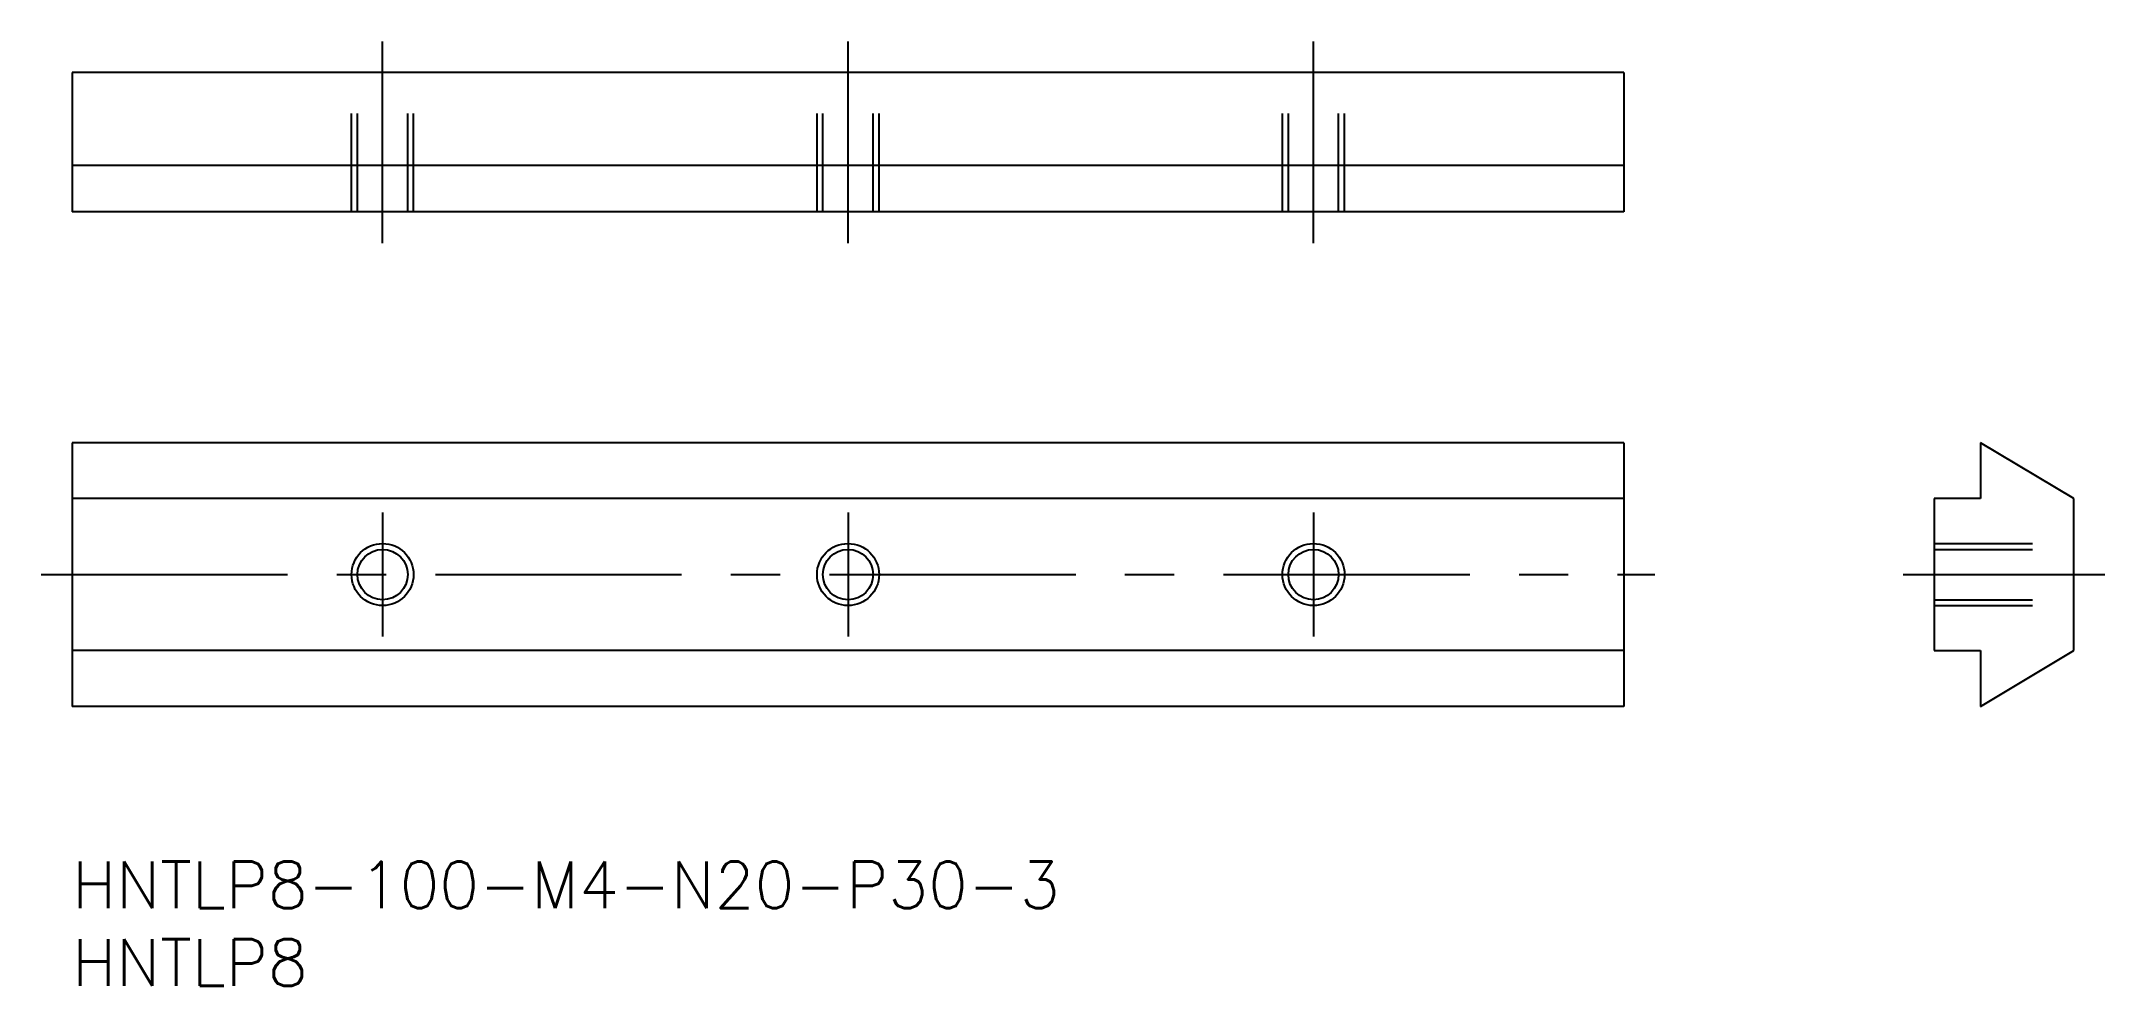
# Model space of a CAD drawing. Extents: x -2 to 131, y -8 to 53.
import ezdxf

# ---------------------------------------------------------------- set-up
doc = ezdxf.new("R2010")
doc.units = 0
doc.header["$LTSCALE"] = 0.5
doc.linetypes.add('CENTER', pattern=[50.8, 31.75, -6.35, 6.35, -6.35])
doc.linetypes.add('DASHED', pattern=[19.05, 12.7, -6.35])
for name, color, linetype in [('MSM_CENTER', 1, 'CENTER'), ('MSM_CONTINUOUS', 7, 'CONTINUOUS'), ('MSM_DASHED', 4, 'DASHED'), ('MSM_NARROW', 5, 'CONTINUOUS'), ('MSM_PART_NUMBER', 7, 'CONTINUOUS')]:
    doc.layers.add(name, color=color, linetype=linetype)
doc.styles.get("Standard").update_dxf_attribs({"font": 'txt.shx', "height": 3, "bigfont": 'bigfont.shx'})

# ---------------------------------------------------------------- blocks, each defined once
blk = doc.blocks.new('*U21')
at = {"layer": 'MSM_PART_NUMBER'}
blk.add_text('HNTLP8-100-M4-N20-P30-3', height=3, dxfattribs=at).set_placement((0, -3))
blk = doc.blocks.new('*U22')
at = {"layer": 'MSM_PART_NUMBER'}
blk.add_text('HNTLP8', height=3, dxfattribs=at).set_placement((0, -8))

msp = doc.modelspace()

# ---------------------------------------------------------------- linework, layer by layer
at = {"layer": 'MSM_CENTER'}
for p, q in [((20, 39.87), (20, 52.87)), ((50, 39.87), (50, 52.87)), ((80, 39.87), (80, 52.87)), ((20, 22.5), (20, 14.5)), ((50, 22.5), (50, 14.5)), ((80, 22.5), (80, 14.5)), ((-2, 18.5), (102, 18.5)), ((118, 18.5), (131, 18.5))]:
    msp.add_line(p, q, dxfattribs=at)
at = {"layer": 'MSM_CONTINUOUS'}
for p, q in [((100, 50.87), (0, 50.87)), ((0, 50.87), (0, 41.87)), ((100, 50.87), (100, 41.87)), ((100, 44.87), (0, 44.87)), ((100, 41.87), (0, 41.87)), ((100, 27), (0, 27)), ((0, 27), (0, 10)), ((100, 27), (100, 10)), ((129, 23.4), (123, 27)), ((123, 27), (123, 23.4)), ((100, 23.4), (0, 23.4)), ((123, 23.4), (120, 23.4)), ((120, 23.4), (120, 13.6)), ((129, 13.6), (129, 23.4)), ((100, 13.6), (0, 13.6)), ((120, 13.6), (123, 13.6)), ((123, 13.6), (123, 10)), ((123, 10), (129, 13.6)), ((100, 10), (0, 10))]:
    msp.add_line(p, q, dxfattribs=at)
for centre in [(20, 18.5), (50, 18.5), (80, 18.5)]:
    msp.add_circle(centre, 1.62, dxfattribs=at)
at = {"layer": 'MSM_DASHED'}
for p, q in [((18, 41.87), (18, 50.87)), ((18.38, 41.87), (18.38, 50.87)), ((21.62, 41.87), (21.62, 50.87)), ((22, 41.87), (22, 50.87)), ((48, 41.87), (48, 50.87)), ((48.38, 41.87), (48.38, 50.87)), ((51.62, 41.87), (51.62, 50.87)), ((52, 41.87), (52, 50.87)), ((78, 41.87), (78, 50.87)), ((78.38, 41.87), (78.38, 50.87)), ((81.62, 41.87), (81.62, 50.87)), ((82, 41.87), (82, 50.87)), ((120, 20.5), (129, 20.5)), ((120, 20.12), (129, 20.12)), ((120, 16.88), (129, 16.88)), ((120, 16.5), (129, 16.5))]:
    msp.add_line(p, q, dxfattribs=at)
at = {"layer": 'MSM_NARROW'}
for centre in [(20, 18.5), (50, 18.5), (80, 18.5)]:
    msp.add_circle(centre, 2, dxfattribs=at)

# ---------------------------------------------------------------- block references
at = {"layer": 'MSM_CONTINUOUS'}
for name in ['*U21', '*U22']:
    msp.add_blockref(name, (0, 0), dxfattribs=at)

doc.saveas('drawing.dxf')
